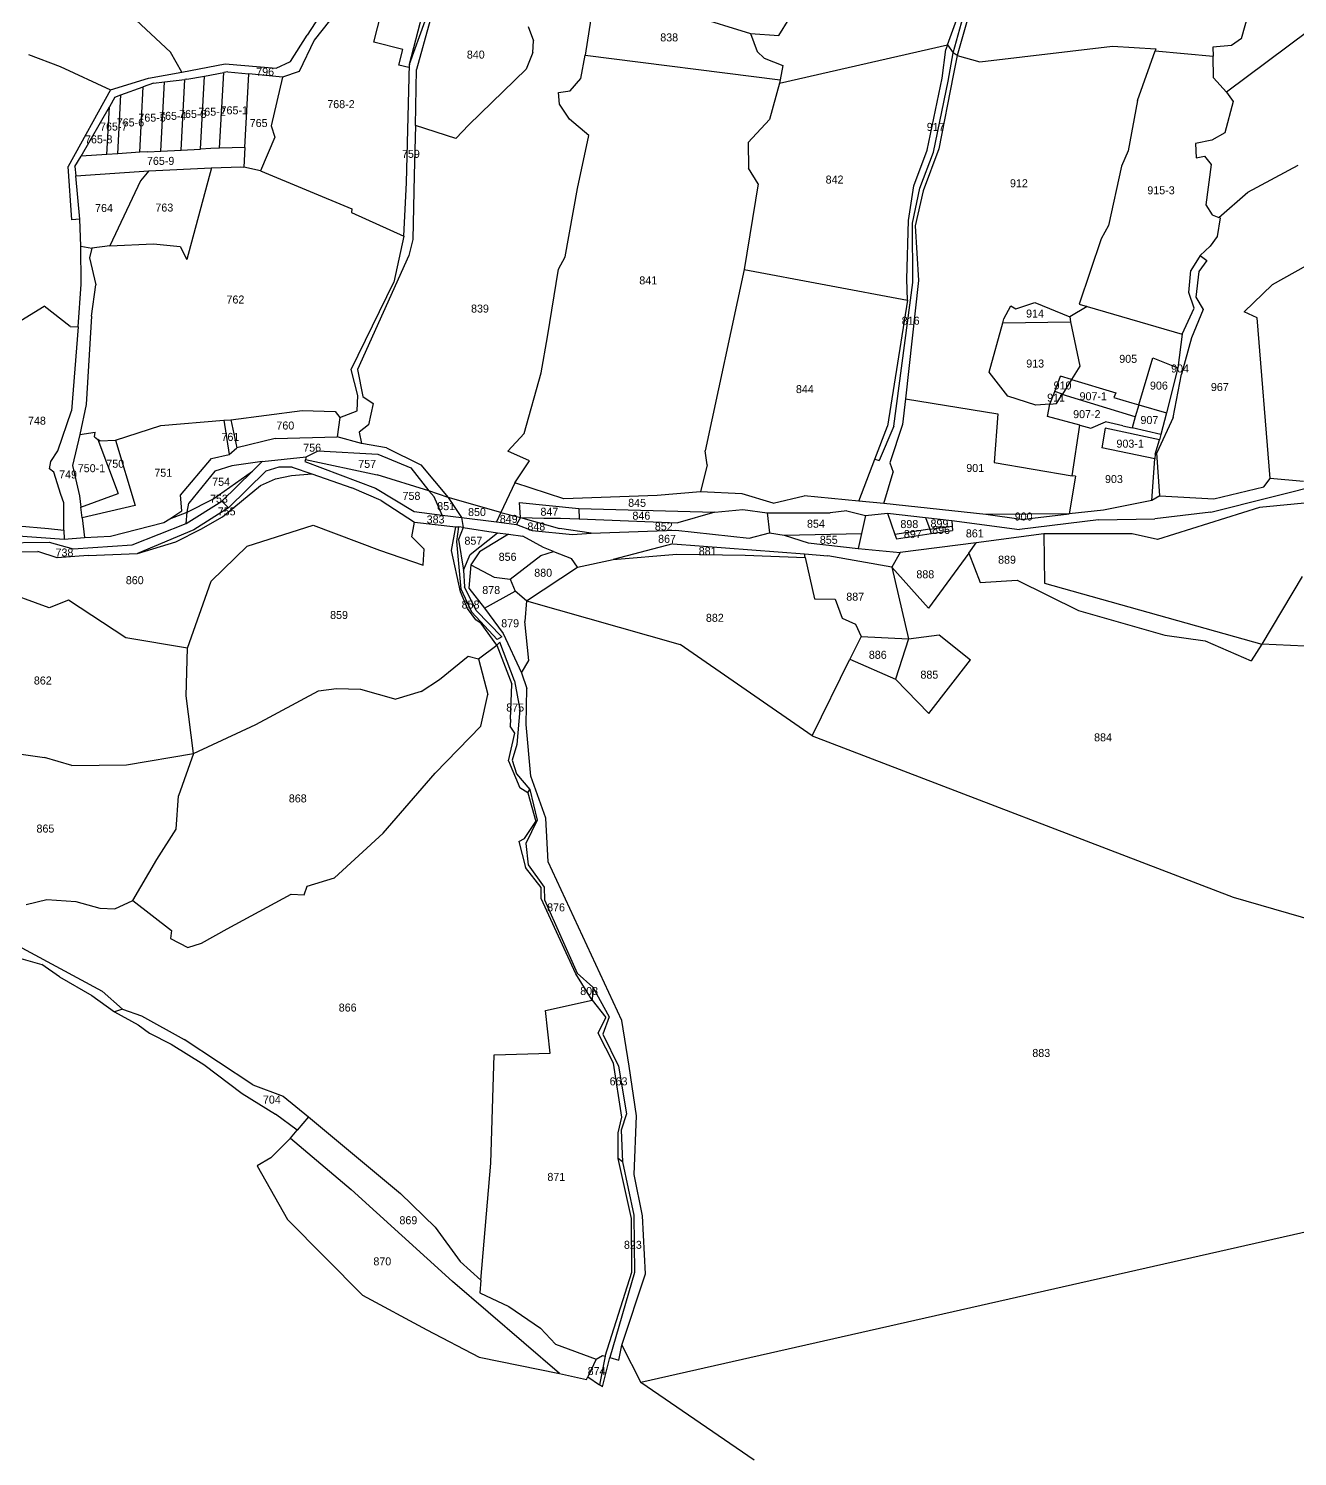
# Model space of a CAD drawing. Header units: metres. Extents: x 215864 to 218449, y 2702083 to 2704249.
# Drawn here: x 216400.3 to 216796.7, y 2703153.9 to 2703600.1 of the extents above; entities that cross this region are included whole.
import ezdxf
from ezdxf.enums import TextEntityAlignment as Align

# ---------------------------------------------------------------- set-up
doc = ezdxf.new("R2010")
doc.units = ezdxf.units.M

msp = doc.modelspace()

# ---------------------------------------------------------------- linework, layer by layer
at = {"layer": 'LIN'}
for p, q in [((216843.27, 2703631.55), (216774.54, 2703580.24)), ((216508.14, 2703595.92), (216513.29, 2703615.91)), ((216519.36, 2703588.97), (216526.67, 2703617.32)), ((216577.21, 2703610.78), (216574.19, 2703591.85)), ((216586.56, 2703610.76), (216625.83, 2703598.53)), ((216492.53, 2703606.1), (216487.39, 2703598.1)), ((216499.1, 2703608.55), (216489.5, 2703596.51)), ((216689.18, 2703592.53), (216693.34, 2703607.55)), ((216694.8, 2703606.98), (216690.39, 2703591.67)), ((216444.61, 2703592.75), (216432.31, 2703604.2)), ((216519.36, 2703588.97), (216524.22, 2703602.52)), ((216525.8, 2703602.7), (216521.53, 2703587.29)), ((216634.69, 2703597.97), (216637.96, 2703603.13)), ((216687.37, 2703595.06), (216691.16, 2703605.3)), ((216779.29, 2703597.01), (216781.78, 2703605.87)), ((216482.1, 2703589.85), (216487.39, 2703598.1)), ((216556.43, 2703600.75), (216558.04, 2703596.32)), ((216625.83, 2703598.53), (216634.69, 2703597.97)), ((216625.83, 2703598.53), (216627.98, 2703592.97)), ((216448.16, 2703586.54), (216444.61, 2703592.75)), ((216489.5, 2703596.51), (216484.84, 2703586.73)), ((216517.25, 2703593.58), (216508.14, 2703595.92)), ((216516, 2703588.73), (216517.25, 2703593.58)), ((216557.9, 2703592.6), (216555.74, 2703587.42)), ((216557.9, 2703592.6), (216558.04, 2703596.32)), ((216627.98, 2703592.97), (216630.15, 2703590.92)), ((216634.9, 2703583.03), (216687.37, 2703595.06)), ((216685.79, 2703584.66), (216686.89, 2703593.6)), ((216687.37, 2703595.06), (216686.89, 2703593.6)), ((216687.37, 2703595.06), (216689.18, 2703592.53)), ((216697.53, 2703589.75), (216738.97, 2703594.67)), ((216738.97, 2703594.67), (216752.53, 2703593.76)), ((216746.73, 2703577.69), (216752.32, 2703593.18)), ((216752.53, 2703593.76), (216752.32, 2703593.18)), ((216752.32, 2703593.18), (216770.41, 2703591.54)), ((216776.17, 2703594.83), (216770.35, 2703594.27)), ((216770.35, 2703594.27), (216770.41, 2703591.54)), ((216779.29, 2703597.01), (216776.17, 2703594.83)), ((216400.3, 2703592.02), (216410.17, 2703588.29)), ((216410.17, 2703588.29), (216425.89, 2703581)), ((216448.16, 2703586.54), (216461.7, 2703589.08)), ((216461.7, 2703589.08), (216477.68, 2703587.7)), ((216477.68, 2703587.7), (216482.1, 2703589.85)), ((216519.1, 2703587.94), (216516, 2703588.73)), ((216518.36, 2703551.98), (216519.36, 2703588.97)), ((216519.36, 2703588.97), (216519.1, 2703587.94)), ((216572.83, 2703584.5), (216574.19, 2703591.85)), ((216574.19, 2703591.85), (216635.11, 2703584.14)), ((216630.15, 2703590.92), (216635.97, 2703588.55)), ((216635.97, 2703588.55), (216635.11, 2703584.14)), ((216687.61, 2703583.67), (216689.18, 2703592.53)), ((216690.39, 2703591.67), (216689.18, 2703592.53)), ((216690.39, 2703591.67), (216689.19, 2703585.42)), ((216690.39, 2703591.67), (216697.53, 2703589.75)), ((216770.54, 2703584.77), (216770.41, 2703591.54)), ((216425.89, 2703581), (216437.77, 2703584.6)), ((216437.77, 2703584.6), (216448.16, 2703586.54)), ((216442.81, 2703583.45), (216449.17, 2703584.22)), ((216447.97, 2703562.15), (216449.17, 2703584.22)), ((216449.8, 2703584.29), (216449.17, 2703584.22)), ((216449.8, 2703584.29), (216455.29, 2703585.3)), ((216454.05, 2703562.45), (216455.29, 2703585.3)), ((216455.29, 2703585.3), (216461.28, 2703586.41)), ((216459.99, 2703562.71), (216461.28, 2703586.41)), ((216462.55, 2703586.64), (216461.28, 2703586.41)), ((216462.55, 2703586.64), (216469.16, 2703585.98)), ((216467.91, 2703563), (216469.16, 2703585.98)), ((216479.69, 2703584.92), (216469.16, 2703585.98)), ((216479.69, 2703584.92), (216476.11, 2703569.76)), ((216484.84, 2703586.73), (216479.69, 2703584.92)), ((216521.16, 2703569.85), (216521.53, 2703587.29)), ((216555.74, 2703587.42), (216537.85, 2703570)), ((216569.55, 2703580.71), (216572.83, 2703584.5)), ((216635.11, 2703584.14), (216634.9, 2703583.03)), ((216681.07, 2703562.16), (216685.79, 2703584.66)), ((216683.04, 2703561.45), (216687.61, 2703583.67)), ((216689.19, 2703585.42), (216684.71, 2703562.52)), ((216770.54, 2703584.77), (216774.54, 2703580.24)), ((216425.89, 2703581), (216412.65, 2703556.98)), ((216427.28, 2703578.71), (216429.18, 2703579.39)), ((216428.19, 2703561.02), (216429.18, 2703579.39)), ((216429.18, 2703579.39), (216436.16, 2703581.89)), ((216435.05, 2703561.47), (216436.16, 2703581.89)), ((216439.35, 2703583.03), (216436.16, 2703581.89)), ((216439.35, 2703583.03), (216442.81, 2703583.45)), ((216441.63, 2703561.84), (216442.81, 2703583.45)), ((216565.89, 2703580.13), (216569.55, 2703580.71)), ((216566.16, 2703576.53), (216565.89, 2703580.13)), ((216634.9, 2703583.03), (216631.82, 2703571.68)), ((216774.54, 2703580.24), (216776.63, 2703577.3)), ((216416.7, 2703560.27), (216425.54, 2703575.67)), ((216424.73, 2703560.79), (216425.54, 2703575.67)), ((216427.28, 2703578.71), (216425.54, 2703575.67)), ((216569.34, 2703571.81), (216566.16, 2703576.53)), ((216746.73, 2703577.69), (216743.91, 2703561.95)), ((216776.63, 2703577.3), (216774.05, 2703567.53)), ((216575.33, 2703566.66), (216569.34, 2703571.81)), ((216631.82, 2703571.68), (216625.15, 2703564.55)), ((216477.29, 2703566.21), (216472.81, 2703555.71)), ((216476.11, 2703569.76), (216477.29, 2703566.21)), ((216521.16, 2703569.85), (216520.82, 2703554.36)), ((216533.77, 2703565.72), (216521.16, 2703569.85)), ((216537.85, 2703570), (216533.77, 2703565.72)), ((216571.81, 2703550.19), (216575.33, 2703566.66)), ((216774.05, 2703567.53), (216769.99, 2703565.24)), ((216435.05, 2703561.47), (216428.19, 2703561.02)), ((216437.54, 2703561.63), (216435.05, 2703561.47)), ((216437.54, 2703561.63), (216441.63, 2703561.84)), ((216441.63, 2703561.84), (216447.97, 2703562.15)), ((216447.97, 2703562.15), (216454.05, 2703562.45)), ((216457.23, 2703562.61), (216454.05, 2703562.45)), ((216459.99, 2703562.71), (216457.23, 2703562.61)), ((216467.91, 2703563), (216459.99, 2703562.71)), ((216467.91, 2703563), (216467.58, 2703556.76)), ((216625.15, 2703564.55), (216625.27, 2703556.53)), ((216676.91, 2703551), (216681.07, 2703562.16)), ((216678.72, 2703550.2), (216683.04, 2703561.45)), ((216684.71, 2703562.52), (216679.85, 2703549.42)), ((216743.91, 2703561.95), (216741.73, 2703557.17)), ((216769.99, 2703565.24), (216764.95, 2703564.21)), ((216764.95, 2703564.21), (216765.08, 2703559.77)), ((216413.8, 2703540.4), (216412.65, 2703556.98)), ((216414.81, 2703556.98), (216416.7, 2703560.27)), ((216414.81, 2703556.98), (216415.08, 2703554.15)), ((216424.73, 2703560.79), (216416.7, 2703560.27)), ((216428.19, 2703561.02), (216424.73, 2703560.79)), ((216457.48, 2703556.61), (216466.66, 2703556.95)), ((216466.66, 2703556.95), (216467.58, 2703556.76)), ((216741.73, 2703557.17), (216737.7, 2703538.57)), ((216765.08, 2703559.77), (216767.67, 2703560.23)), ((216767.67, 2703560.23), (216769.82, 2703557.67)), ((216769.82, 2703557.67), (216768.13, 2703544.99)), ((216781.28, 2703549.02), (216796.98, 2703557.46)), ((216415.08, 2703554.15), (216437.88, 2703555.64)), ((216416.27, 2703540.56), (216415.08, 2703554.15)), ((216435.32, 2703552.5), (216425.69, 2703532.28)), ((216437.88, 2703555.64), (216435.32, 2703552.5)), ((216437.88, 2703555.64), (216457.48, 2703556.61)), ((216457.48, 2703556.61), (216449.8, 2703527.91)), ((216472.81, 2703555.71), (216467.58, 2703556.76)), ((216472.81, 2703555.71), (216501.33, 2703543.77)), ((216520.82, 2703554.36), (216520.41, 2703534.21)), ((216628.3, 2703551.63), (216625.27, 2703556.53)), ((216517.52, 2703535.25), (216518.36, 2703551.98)), ((216567.99, 2703528.76), (216571.81, 2703550.19)), ((216628.3, 2703551.63), (216623.89, 2703524.79)), ((216675.23, 2703540.18), (216676.91, 2703551)), ((216676.46, 2703539.3), (216678.72, 2703550.2)), ((216679.85, 2703549.42), (216677.35, 2703538.51)), ((216772.17, 2703541.11), (216781.28, 2703549.02)), ((216501.33, 2703543.77), (216501.25, 2703542.67)), ((216768.13, 2703544.99), (216770.13, 2703541.88)), ((216416.27, 2703540.56), (216413.8, 2703540.4)), ((216416.68, 2703532.09), (216416.27, 2703540.56)), ((216501.25, 2703542.67), (216517.52, 2703535.25)), ((216674.7, 2703521.81), (216675.23, 2703540.18)), ((216676.57, 2703520.75), (216676.46, 2703539.3)), ((216770.13, 2703541.88), (216772.17, 2703541.11)), ((216772.62, 2703540.94), (216771.71, 2703535.12)), ((216772.62, 2703540.94), (216772.17, 2703541.11)), ((216517.52, 2703535.25), (216514.42, 2703520.9)), ((216677.35, 2703538.51), (216678.33, 2703521.35)), ((216737.7, 2703538.57), (216735.45, 2703534.41)), ((216771.71, 2703535.12), (216769.48, 2703532.17)), ((216416.76, 2703520.29), (216416.68, 2703532.09)), ((216416.68, 2703532.09), (216420.09, 2703531.5)), ((216420.09, 2703531.5), (216419.37, 2703528.51)), ((216425.69, 2703532.28), (216420.09, 2703531.5)), ((216425.69, 2703532.28), (216439.32, 2703532.88)), ((216439.32, 2703532.88), (216447.66, 2703532.07)), ((216447.66, 2703532.07), (216449.8, 2703527.91)), ((216520.41, 2703534.21), (216519.14, 2703529.22)), ((216735.45, 2703534.41), (216728.6, 2703513.97)), ((216766.31, 2703529.18), (216769.48, 2703532.17)), ((216810.87, 2703532.35), (216788.85, 2703520)), ((216419.37, 2703528.51), (216421.31, 2703520)), ((216519.14, 2703529.22), (216503.11, 2703493.54)), ((216565.86, 2703524.95), (216567.99, 2703528.76)), ((216766.31, 2703529.18), (216763.48, 2703524.55)), ((216768.48, 2703527.62), (216765.96, 2703524.16)), ((216766.31, 2703529.18), (216768.48, 2703527.62)), ((216562.39, 2703503.84), (216565.86, 2703524.95)), ((216623.89, 2703524.79), (216611.65, 2703468.21)), ((216623.89, 2703524.79), (216674.9, 2703515.22)), ((216678.33, 2703521.35), (216674.31, 2703484.46)), ((216674.9, 2703515.22), (216674.7, 2703521.81)), ((216762.8, 2703517.69), (216763.48, 2703524.55)), ((216765.96, 2703524.16), (216764.97, 2703516.19)), ((216415.77, 2703506.92), (216416.76, 2703520.29)), ((216420.01, 2703510.26), (216421.31, 2703520)), ((216501.13, 2703493.55), (216514.42, 2703520.9)), ((216670.63, 2703475.83), (216676.57, 2703520.75)), ((216764.46, 2703512.74), (216762.8, 2703517.69)), ((216780.07, 2703511.62), (216788.85, 2703520)), ((216387.55, 2703502.6), (216405.22, 2703513.41)), ((216413.31, 2703506.98), (216405.22, 2703513.41)), ((216674.9, 2703515.22), (216668.64, 2703475.91)), ((216705.02, 2703509.44), (216707.23, 2703513.49)), ((216707.23, 2703513.49), (216708.8, 2703512.59)), ((216708.8, 2703512.59), (216714.75, 2703514.48)), ((216714.75, 2703514.48), (216725.64, 2703510.02)), ((216731.06, 2703513.26), (216725.64, 2703510.02)), ((216728.6, 2703513.97), (216731.06, 2703513.26)), ((216731.06, 2703513.26), (216760.71, 2703504.61)), ((216760.71, 2703504.61), (216764.46, 2703512.74)), ((216767.29, 2703512.34), (216763.65, 2703503.44)), ((216764.97, 2703516.19), (216767.29, 2703512.34)), ((216420.01, 2703510.26), (216418.28, 2703482.68)), ((216700.39, 2703492.72), (216704.67, 2703508.18)), ((216704.67, 2703508.18), (216705.02, 2703509.44)), ((216704.67, 2703508.18), (216725.86, 2703508.46)), ((216725.64, 2703510.02), (216725.86, 2703508.46)), ((216725.86, 2703508.46), (216728.79, 2703494.63)), ((216784.18, 2703509.69), (216780.07, 2703511.62)), ((216788.27, 2703459.48), (216784.18, 2703509.69)), ((216413.31, 2703506.98), (216415.77, 2703506.92)), ((216415.77, 2703506.92), (216413.73, 2703480.69)), ((216560.46, 2703492.55), (216562.39, 2703503.84)), ((216760.71, 2703504.61), (216759.43, 2703494.06)), ((216763.65, 2703503.44), (216760.52, 2703492.1)), ((216728.79, 2703494.63), (216726.17, 2703490.45)), ((216747.22, 2703482.53), (216751.61, 2703497.2)), ((216751.61, 2703497.2), (216759.43, 2703494.06)), ((216503.2, 2703485.44), (216501.13, 2703493.55)), ((216503.11, 2703493.54), (216504.69, 2703485.11)), ((216555.11, 2703473.63), (216560.46, 2703492.55)), ((216706.22, 2703485.3), (216700.39, 2703492.72)), ((216720.92, 2703486.74), (216722.76, 2703491.49)), ((216726.17, 2703490.45), (216722.76, 2703491.49)), ((216726.17, 2703490.45), (216723.35, 2703485.92)), ((216726.17, 2703490.45), (216739.96, 2703486.25)), ((216759.43, 2703494.06), (216755.82, 2703480.05)), ((216757.96, 2703478.6), (216760.52, 2703492.1)), ((216719.39, 2703482.78), (216720.92, 2703486.74)), ((216723.35, 2703485.92), (216720.92, 2703486.74)), ((216721.46, 2703482.95), (216723.24, 2703485.75)), ((216723.35, 2703485.92), (216723.24, 2703485.75)), ((216746.1, 2703478.8), (216723.24, 2703485.75)), ((216739.96, 2703486.25), (216739.34, 2703484.8)), ((216418.28, 2703482.68), (216416.32, 2703473.23)), ((216502.93, 2703480.71), (216503.2, 2703485.44)), ((216504.69, 2703485.11), (216508.01, 2703482.93)), ((216508.01, 2703482.93), (216506.51, 2703476.3)), ((216674.31, 2703484.46), (216673.33, 2703476.35)), ((216674.31, 2703484.46), (216703.17, 2703479.76)), ((216715.05, 2703482.43), (216706.22, 2703485.3)), ((216719.39, 2703482.78), (216715.05, 2703482.43)), ((216718.62, 2703478.92), (216719.39, 2703482.78)), ((216719.39, 2703482.78), (216721.46, 2703482.95)), ((216739.34, 2703484.8), (216745.03, 2703483.16)), ((216745.03, 2703483.16), (216747.22, 2703482.53)), ((216747.22, 2703482.53), (216746.1, 2703478.8)), ((216747.22, 2703482.53), (216755.82, 2703480.05)), ((216409.46, 2703468.2), (216413.73, 2703480.69)), ((216441.58, 2703476.05), (216461.35, 2703477.75)), ((216461.35, 2703477.75), (216463.54, 2703477.84)), ((216461.35, 2703477.75), (216463.03, 2703467.01)), ((216463.54, 2703477.84), (216485.8, 2703480.82)), ((216463.54, 2703477.84), (216465.35, 2703469.09)), ((216485.8, 2703480.82), (216496.05, 2703480.42)), ((216496.05, 2703480.42), (216497.51, 2703478.63)), ((216497.51, 2703478.63), (216496.7, 2703472.54)), ((216497.51, 2703478.63), (216502.93, 2703480.71)), ((216703.17, 2703479.76), (216702.02, 2703464.5)), ((216728.77, 2703476.2), (216718.62, 2703478.92)), ((216732.2, 2703475.29), (216736.77, 2703477.27)), ((216742.24, 2703476.01), (216736.77, 2703477.27)), ((216746.1, 2703478.8), (216745.07, 2703475.36)), ((216757.96, 2703478.6), (216752.85, 2703467.56)), ((216755.82, 2703480.05), (216754.08, 2703473.28)), ((216416.32, 2703473.23), (216414.06, 2703463.61)), ((216416.32, 2703473.23), (216421.08, 2703474.03)), ((216420.95, 2703472.51), (216421.08, 2703474.03)), ((216420.95, 2703472.51), (216421.95, 2703471.75)), ((216427.42, 2703471.54), (216441.58, 2703476.05)), ((216477.34, 2703472.07), (216496.7, 2703472.54)), ((216504.33, 2703470.44), (216496.7, 2703472.54)), ((216506.51, 2703476.3), (216503.61, 2703474.04)), ((216503.61, 2703474.04), (216504.33, 2703470.44)), ((216550.02, 2703468.11), (216555.11, 2703473.63)), ((216664.72, 2703465.59), (216668.64, 2703475.91)), ((216670.63, 2703475.83), (216666.05, 2703465.18)), ((216673.33, 2703476.35), (216669.43, 2703464.46)), ((216726.35, 2703460.38), (216728.77, 2703476.2)), ((216728.77, 2703476.2), (216732.2, 2703475.29)), ((216736.66, 2703475.2), (216735.63, 2703469.15)), ((216753.61, 2703471.62), (216736.66, 2703475.2)), ((216742.24, 2703476.01), (216745.07, 2703475.36)), ((216754.08, 2703473.28), (216745.07, 2703475.36)), ((216754.08, 2703473.28), (216753.61, 2703471.62)), ((216407.23, 2703464.84), (216409.46, 2703468.2)), ((216422.58, 2703471.27), (216421.95, 2703471.75)), ((216421.95, 2703471.75), (216428.32, 2703454.8)), ((216422.58, 2703471.27), (216427.42, 2703471.54)), ((216427.42, 2703471.54), (216433.56, 2703451.13)), ((216463.03, 2703467.01), (216465.35, 2703469.09)), ((216477.34, 2703472.07), (216465.35, 2703469.09)), ((216487.08, 2703466.27), (216490.77, 2703468.18)), ((216490.77, 2703468.18), (216509.46, 2703467.12)), ((216512.17, 2703469.15), (216504.33, 2703470.44)), ((216512.17, 2703469.15), (216522.85, 2703463.82)), ((216556.86, 2703465.03), (216550.02, 2703468.11)), ((216612.36, 2703463.8), (216611.65, 2703468.21)), ((216752.23, 2703465.69), (216735.63, 2703469.15)), ((216752.33, 2703467.1), (216753.61, 2703471.62)), ((216406.85, 2703462.52), (216407.23, 2703464.84)), ((216414.06, 2703463.61), (216416.24, 2703454.1)), ((216447.75, 2703454.33), (216457.44, 2703465.74)), ((216457.44, 2703465.74), (216463.03, 2703467.01)), ((216463.85, 2703463.52), (216458.45, 2703461.82)), ((216473.24, 2703464.82), (216463.85, 2703463.52)), ((216473.24, 2703464.82), (216470.23, 2703461.84)), ((216473.24, 2703464.82), (216487.08, 2703466.27)), ((216486.84, 2703465.47), (216486.63, 2703464.8)), ((216486.63, 2703464.8), (216508.67, 2703456.53)), ((216487.08, 2703466.27), (216486.84, 2703465.47)), ((216486.84, 2703465.47), (216509.21, 2703460.65)), ((216509.46, 2703467.12), (216519.75, 2703462.88)), ((216522.85, 2703463.82), (216531.37, 2703453.61)), ((216552.19, 2703458.13), (216556.86, 2703465.03)), ((216612.36, 2703463.8), (216610.29, 2703455.38)), ((216659.74, 2703452.43), (216664.72, 2703465.59)), ((216664.72, 2703465.59), (216666.05, 2703465.18)), ((216669.43, 2703464.46), (216670.48, 2703461.46)), ((216702.02, 2703464.5), (216726.35, 2703460.38)), ((216751.23, 2703452.61), (216752.23, 2703465.69)), ((216752.33, 2703467.1), (216752.23, 2703465.69)), ((216753.72, 2703454.1), (216752.85, 2703467.56)), ((216408.2, 2703461.48), (216406.85, 2703462.52)), ((216410.36, 2703454.54), (216408.2, 2703461.48)), ((216458.45, 2703461.82), (216450.36, 2703451.79)), ((216457.87, 2703453.02), (216470.23, 2703461.84)), ((216470.23, 2703461.84), (216460.69, 2703452.42)), ((216474.39, 2703461.81), (216462.82, 2703450.32)), ((216472.79, 2703457.33), (216477.45, 2703459.42)), ((216478.51, 2703463.04), (216474.39, 2703461.81)), ((216477.45, 2703459.42), (216482.48, 2703460.43)), ((216482.7, 2703463.05), (216478.51, 2703463.04)), ((216482.48, 2703460.43), (216488.78, 2703460.94)), ((216482.7, 2703463.05), (216488.78, 2703460.94)), ((216488.78, 2703460.94), (216501.27, 2703456.61)), ((216525.37, 2703455.69), (216509.21, 2703460.65)), ((216519.75, 2703462.88), (216525.37, 2703455.69)), ((216667.56, 2703451.69), (216670.48, 2703461.46)), ((216727.42, 2703460.22), (216725.45, 2703448.48)), ((216727.42, 2703460.22), (216726.35, 2703460.38)), ((216769.66, 2703448.96), (216811.48, 2703459.48)), ((216786.26, 2703456.87), (216788.27, 2703459.48)), ((216798.61, 2703458.63), (216788.27, 2703459.48)), ((216411.28, 2703451.9), (216410.36, 2703454.54)), ((216416.66, 2703450.53), (216428.32, 2703454.8)), ((216448.23, 2703449.4), (216447.75, 2703454.33)), ((216460.88, 2703447.51), (216472.79, 2703457.33)), ((216510.43, 2703452.7), (216501.27, 2703456.61)), ((216508.67, 2703456.53), (216520.8, 2703449.22)), ((216531.37, 2703453.61), (216525.37, 2703455.69)), ((216525.37, 2703455.69), (216526.99, 2703453.76)), ((216552.19, 2703458.13), (216547.87, 2703448.95)), ((216567.56, 2703453.2), (216552.19, 2703458.13)), ((216610.29, 2703455.38), (216596.73, 2703454.17)), ((216623.3, 2703454.77), (216610.29, 2703455.38)), ((216632.9, 2703451.85), (216623.3, 2703454.77)), ((216770.59, 2703453.18), (216786.26, 2703456.87)), ((216411.28, 2703444.56), (216411.28, 2703451.9)), ((216416.24, 2703454.1), (216416.66, 2703450.53)), ((216417.05, 2703447.23), (216416.66, 2703450.53)), ((216433.56, 2703451.13), (216417.05, 2703447.23)), ((216449.5, 2703445.51), (216460.69, 2703452.42)), ((216449.89, 2703448.98), (216457.87, 2703453.02)), ((216449.89, 2703448.98), (216450.36, 2703451.79)), ((216462.82, 2703450.32), (216451.95, 2703443.48)), ((216460.69, 2703452.42), (216462.82, 2703450.32)), ((216510.43, 2703452.7), (216520.88, 2703445.93)), ((216529.56, 2703448.11), (216526.99, 2703453.76)), ((216547.87, 2703448.95), (216531.37, 2703453.61)), ((216531.37, 2703453.61), (216535.59, 2703447.34)), ((216554.05, 2703447.3), (216553.69, 2703452.07)), ((216553.69, 2703452.07), (216572.22, 2703450.18)), ((216596.73, 2703454.17), (216567.56, 2703453.2)), ((216572.22, 2703450.18), (216614.67, 2703448.98)), ((216572.22, 2703450.18), (216572.37, 2703446.92)), ((216614.67, 2703448.98), (216623.46, 2703449.87)), ((216623.46, 2703449.87), (216631.02, 2703448.8)), ((216632.9, 2703451.85), (216642.68, 2703454.06)), ((216659.74, 2703452.43), (216642.68, 2703454.06)), ((216667.56, 2703451.69), (216659.74, 2703452.43)), ((216699.43, 2703448.31), (216667.56, 2703451.69)), ((216751.23, 2703452.61), (216736.13, 2703449.67)), ((216753.72, 2703454.1), (216751.23, 2703452.61)), ((216784.93, 2703450.42), (216753.04, 2703440.45)), ((216753.72, 2703454.1), (216770.59, 2703453.18)), ((216809.65, 2703452.85), (216784.93, 2703450.42)), ((216417.05, 2703447.23), (216417.76, 2703441.1)), ((216425.89, 2703441.48), (216442.6, 2703445.78)), ((216432.64, 2703438.84), (216449.5, 2703445.51)), ((216442.6, 2703445.78), (216444.39, 2703446.93)), ((216444.39, 2703446.93), (216448.23, 2703449.4)), ((216444.39, 2703446.93), (216449.89, 2703448.98)), ((216449.5, 2703445.51), (216449.89, 2703448.98)), ((216454.14, 2703443.7), (216460.88, 2703447.51)), ((216520.06, 2703441.27), (216520.88, 2703445.93)), ((216520.8, 2703449.22), (216529.56, 2703448.11)), ((216520.88, 2703445.93), (216533.76, 2703444.46)), ((216529.56, 2703448.11), (216535.59, 2703447.34)), ((216535.59, 2703447.34), (216546.46, 2703445.96)), ((216535.59, 2703447.34), (216536.12, 2703444.26)), ((216547.87, 2703448.95), (216546.46, 2703445.96)), ((216546.46, 2703445.96), (216552.74, 2703445.17)), ((216547.87, 2703448.95), (216554.05, 2703447.3)), ((216554.05, 2703447.3), (216552.74, 2703445.17)), ((216554.05, 2703447.3), (216561.31, 2703447.1)), ((216554.05, 2703447.3), (216566.19, 2703443.93)), ((216561.31, 2703447.1), (216566.45, 2703447.15)), ((216566.45, 2703447.15), (216572.37, 2703446.92)), ((216572.37, 2703446.92), (216603.19, 2703445.71)), ((216614.67, 2703448.98), (216603.19, 2703445.71)), ((216631.02, 2703448.8), (216650.77, 2703448.78)), ((216631.02, 2703448.8), (216631.85, 2703442.5)), ((216655.93, 2703449.43), (216650.77, 2703448.78)), ((216655.93, 2703449.43), (216661.84, 2703447.92)), ((216661.84, 2703447.92), (216660.58, 2703442.37)), ((216661.84, 2703447.92), (216668.7, 2703448.64)), ((216668.7, 2703448.64), (216680.57, 2703447.34)), ((216668.7, 2703448.64), (216671.01, 2703442.07)), ((216680.57, 2703447.34), (216688.79, 2703446.38)), ((216680.57, 2703447.34), (216681.85, 2703443.64)), ((216688.79, 2703446.38), (216709.94, 2703443.62)), ((216688.79, 2703446.38), (216688.89, 2703444.66)), ((216725.45, 2703448.48), (216699.43, 2703448.31)), ((216710.47, 2703446.66), (216699.43, 2703448.31)), ((216734.63, 2703446.62), (216709.94, 2703443.62)), ((216710.47, 2703446.66), (216725.45, 2703448.48)), ((216736.13, 2703449.67), (216725.45, 2703448.48)), ((216734.63, 2703446.62), (216752.2, 2703446.94)), ((216769.66, 2703448.96), (216752.2, 2703446.94)), ((216395.6, 2703441.71), (216411.44, 2703440.57)), ((216397.01, 2703444.78), (216406.55, 2703443.85)), ((216406.55, 2703443.85), (216411.33, 2703443.39)), ((216411.33, 2703443.39), (216411.28, 2703444.56)), ((216411.33, 2703443.39), (216411.44, 2703440.57)), ((216411.44, 2703440.57), (216417.76, 2703441.1)), ((216417.76, 2703441.1), (216425.89, 2703441.48)), ((216451.95, 2703443.48), (216434.33, 2703436.07)), ((216446.3, 2703439.74), (216454.14, 2703443.7)), ((216468.61, 2703438.34), (216489.22, 2703444.92)), ((216489.22, 2703444.92), (216509.96, 2703437.12)), ((216523.89, 2703437.43), (216520.06, 2703441.27)), ((216532.45, 2703437), (216533.76, 2703444.46)), ((216533.76, 2703444.46), (216534.7, 2703444.38)), ((216534.15, 2703439.82), (216534.7, 2703444.38)), ((216536.12, 2703444.26), (216534.59, 2703440.47)), ((216536.12, 2703444.26), (216534.7, 2703444.38)), ((216536.12, 2703444.26), (216546.79, 2703442.59)), ((216538.26, 2703435.75), (216546.79, 2703442.59)), ((216550.24, 2703442.14), (216541.23, 2703436.56)), ((216546.79, 2703442.59), (216550.24, 2703442.14)), ((216550.24, 2703442.14), (216554.77, 2703441.51)), ((216552.74, 2703445.17), (216557.66, 2703443.3)), ((216561.22, 2703438.01), (216554.77, 2703441.51)), ((216557.66, 2703443.3), (216570.29, 2703442.05)), ((216576.04, 2703442.41), (216566.19, 2703443.93)), ((216570.29, 2703442.05), (216576.04, 2703442.41)), ((216576.04, 2703442.41), (216602.55, 2703443.42)), ((216602.55, 2703443.42), (216625.43, 2703440.88)), ((216625.43, 2703440.88), (216631.85, 2703442.5)), ((216631.85, 2703442.5), (216636.43, 2703441.83)), ((216636.43, 2703441.83), (216660.58, 2703442.37)), ((216636.43, 2703441.83), (216643.84, 2703439.46)), ((216660.58, 2703442.37), (216659.53, 2703437.7)), ((216681.85, 2703443.64), (216671.01, 2703442.07)), ((216671.01, 2703442.07), (216671.5, 2703440.67)), ((216671.5, 2703440.67), (216682.31, 2703442.31)), ((216681.85, 2703443.64), (216688.89, 2703444.66)), ((216681.85, 2703443.64), (216682.31, 2703442.31)), ((216682.31, 2703442.31), (216688.98, 2703443.31)), ((216688.89, 2703444.66), (216688.98, 2703443.31)), ((216717.54, 2703442.27), (216696.36, 2703439.41)), ((216745.07, 2703442.26), (216717.54, 2703442.27)), ((216717.54, 2703442.27), (216717.77, 2703426.81)), ((216753.04, 2703440.45), (216745.07, 2703442.26)), ((216381.38, 2703439.28), (216406.74, 2703439.66)), ((216384.31, 2703436.52), (216403.23, 2703436.68)), ((216409.19, 2703434.7), (216403.23, 2703436.68)), ((216406.74, 2703439.66), (216414.19, 2703437.59)), ((216414.19, 2703437.59), (216432.64, 2703438.84)), ((216434.33, 2703436.07), (216446.3, 2703439.74)), ((216468.61, 2703438.34), (216457.4, 2703427.49)), ((216509.96, 2703437.12), (216523.54, 2703432.42)), ((216523.54, 2703432.42), (216523.89, 2703437.43)), ((216535.22, 2703424.13), (216532.45, 2703437)), ((216535.51, 2703424.98), (216534.15, 2703439.82)), ((216534.59, 2703440.47), (216536.19, 2703430.9)), ((216541.23, 2703436.56), (216538.51, 2703432.51)), ((216560.4, 2703435.51), (216564.31, 2703436.75)), ((216564.31, 2703436.75), (216561.22, 2703438.01)), ((216564.31, 2703436.75), (216569.91, 2703434.52)), ((216601.65, 2703439.11), (216582.92, 2703434.21)), ((216601.65, 2703439.11), (216642.72, 2703435.94)), ((216643.84, 2703439.46), (216659.53, 2703437.7)), ((216659.53, 2703437.7), (216672.58, 2703436.4)), ((216672.58, 2703436.4), (216670.01, 2703431.78)), ((216696.36, 2703439.41), (216672.58, 2703436.4)), ((216694.05, 2703436.24), (216696.36, 2703439.41)), ((216418.93, 2703435.43), (216409.19, 2703434.7)), ((216418.93, 2703435.43), (216434.33, 2703436.07)), ((216536.19, 2703430.9), (216538.26, 2703435.75)), ((216538.51, 2703432.51), (216537.87, 2703425.22)), ((216538.51, 2703432.51), (216545.79, 2703428.73)), ((216550.82, 2703428.07), (216560.4, 2703435.51)), ((216571.86, 2703431.81), (216569.91, 2703434.52)), ((216571.86, 2703431.81), (216582.92, 2703434.21)), ((216582.92, 2703434.21), (216602.8, 2703435.91)), ((216602.8, 2703435.91), (216624.16, 2703435.54)), ((216624.16, 2703435.54), (216642.98, 2703434.81)), ((216642.98, 2703434.81), (216642.72, 2703435.94)), ((216642.72, 2703435.94), (216650.02, 2703435.35)), ((216642.98, 2703434.81), (216645.87, 2703421.97)), ((216670.01, 2703431.78), (216650.02, 2703435.35)), ((216694.05, 2703436.24), (216681.52, 2703418.98)), ((216694.05, 2703436.24), (216697.6, 2703427.01)), ((216450, 2703406.54), (216457.4, 2703427.49)), ((216536.19, 2703430.9), (216536.5, 2703425.64)), ((216545.79, 2703428.73), (216550.82, 2703428.07)), ((216550.82, 2703428.07), (216552.3, 2703424.33)), ((216555.89, 2703421.32), (216571.86, 2703431.81)), ((216670.01, 2703431.78), (216681.52, 2703418.98)), ((216670.01, 2703431.78), (216675.21, 2703409.44)), ((216697.6, 2703427.01), (216709.19, 2703427.73)), ((216709.19, 2703427.73), (216728.38, 2703418.26)), ((216798.25, 2703428.91), (216785.64, 2703407.74)), ((216406.72, 2703419.1), (216390.67, 2703424.98)), ((216537.42, 2703418.91), (216535.22, 2703424.13)), ((216538.82, 2703417.73), (216535.51, 2703424.98)), ((216540.15, 2703418.32), (216536.5, 2703425.64)), ((216537.87, 2703425.22), (216542.77, 2703419)), ((216542.77, 2703419), (216552.3, 2703424.33)), ((216555.89, 2703421.32), (216552.3, 2703424.33)), ((216717.77, 2703426.81), (216785.64, 2703407.74)), ((216412.77, 2703421.49), (216406.72, 2703419.1)), ((216430.72, 2703409.76), (216412.77, 2703421.49)), ((216540.05, 2703415.31), (216537.42, 2703418.91)), ((216542.77, 2703419), (216548.54, 2703411.04)), ((216555.89, 2703421.32), (216555.32, 2703414.79)), ((216555.89, 2703421.32), (216603.89, 2703407.67)), ((216645.87, 2703421.97), (216652.33, 2703421.84)), ((216652.33, 2703421.84), (216654.55, 2703415.93)), ((216546.76, 2703409.2), (216538.82, 2703417.73)), ((216541.73, 2703414.2), (216540.05, 2703415.31)), ((216540.15, 2703418.32), (216548.13, 2703410.03)), ((216546.58, 2703407.41), (216541.73, 2703414.2)), ((216556.57, 2703402.62), (216555.32, 2703414.79)), ((216654.55, 2703415.93), (216658.67, 2703413.98)), ((216728.38, 2703418.26), (216755.34, 2703410.57)), ((216450, 2703406.54), (216430.72, 2703409.76)), ((216548.13, 2703410.03), (216546.76, 2703409.2)), ((216548.54, 2703411.04), (216554.31, 2703398.82)), ((216660.41, 2703410.13), (216656.92, 2703403.03)), ((216658.67, 2703413.98), (216660.41, 2703410.13)), ((216660.41, 2703410.13), (216675.21, 2703409.44)), ((216675.21, 2703409.44), (216684.82, 2703410.71)), ((216684.82, 2703410.71), (216694.56, 2703402.91)), ((216755.34, 2703410.57), (216767.95, 2703408.76)), ((216449.57, 2703391.66), (216450, 2703406.54)), ((216540.91, 2703403.21), (216546.58, 2703407.41)), ((216546.58, 2703407.41), (216547.54, 2703408.33)), ((216546.58, 2703407.41), (216551.3, 2703395.28)), ((216552.08, 2703396.26), (216547.54, 2703408.33)), ((216645.12, 2703379.06), (216603.89, 2703407.67)), ((216675.21, 2703409.44), (216671.16, 2703396.82)), ((216767.95, 2703408.76), (216782.32, 2703402.54)), ((216785.64, 2703407.74), (216782.32, 2703402.54)), ((216803.58, 2703406.91), (216785.64, 2703407.74)), ((216528.73, 2703396.7), (216537.69, 2703403.99)), ((216537.69, 2703403.99), (216540.91, 2703403.21)), ((216540.91, 2703403.21), (216543.83, 2703392.07)), ((216554.31, 2703398.82), (216556.57, 2703402.62)), ((216645.12, 2703379.06), (216656.92, 2703403.03)), ((216656.92, 2703403.03), (216671.16, 2703396.82)), ((216681.57, 2703386.13), (216694.56, 2703402.91)), ((216522.92, 2703392.93), (216528.73, 2703396.7)), ((216552.08, 2703396.26), (216553.83, 2703387.31)), ((216554.31, 2703398.82), (216556.01, 2703393.91)), ((216671.16, 2703396.82), (216681.57, 2703386.13)), ((216471.31, 2703382.61), (216490.93, 2703393.21)), ((216490.93, 2703393.21), (216496.47, 2703393.94)), ((216496.47, 2703393.94), (216504.01, 2703393.69)), ((216504.01, 2703393.69), (216515.07, 2703390.57)), ((216522.92, 2703392.93), (216515.07, 2703390.57)), ((216541.62, 2703382.1), (216543.83, 2703392.07)), ((216550.84, 2703384.32), (216551.3, 2703395.28)), ((216555.74, 2703382.69), (216556.01, 2703393.91)), ((216451.8, 2703373.61), (216449.57, 2703391.66)), ((216550.84, 2703384.32), (216550.77, 2703382.15)), ((216553.83, 2703387.31), (216552.84, 2703376.39)), ((216358.45, 2703379.08), (216405.27, 2703372.35)), ((216451.8, 2703373.61), (216471.31, 2703382.61)), ((216527.3, 2703367.47), (216541.62, 2703382.1)), ((216550.24, 2703371.32), (216552.2, 2703379.91)), ((216552.2, 2703379.91), (216550.77, 2703382.15)), ((216557.19, 2703366.5), (216555.74, 2703382.69)), ((216645.12, 2703379.06), (216776.63, 2703328.65)), ((216552.84, 2703376.39), (216551.35, 2703371.48)), ((216413.87, 2703369.85), (216405.27, 2703372.35)), ((216413.87, 2703369.85), (216430.87, 2703370.02)), ((216430.87, 2703370.02), (216451.8, 2703373.61)), ((216451.8, 2703373.61), (216447.16, 2703360.33)), ((216550.24, 2703371.32), (216553.81, 2703362.85)), ((216551.35, 2703371.48), (216552.79, 2703367.22)), ((216511.05, 2703348.72), (216527.3, 2703367.47)), ((216552.79, 2703367.22), (216556.95, 2703362.29)), ((216561.92, 2703353.38), (216557.19, 2703366.5)), ((216556.32, 2703361.29), (216553.81, 2703362.85)), ((216556.32, 2703361.29), (216556.95, 2703362.29)), ((216556.32, 2703361.29), (216558.8, 2703352.3)), ((216556.95, 2703362.29), (216559.18, 2703352.8)), ((216446.45, 2703349.98), (216447.16, 2703360.33)), ((216555.28, 2703346.99), (216558.8, 2703352.3)), ((216559.18, 2703352.8), (216555.65, 2703345.44)), ((216562.64, 2703339.75), (216561.92, 2703353.38)), ((216440.39, 2703340.47), (216446.45, 2703349.98)), ((216495.91, 2703334.73), (216511.05, 2703348.72)), ((216553.46, 2703346.12), (216555.28, 2703346.99)), ((216553.46, 2703346.12), (216555.52, 2703337.98)), ((216555.65, 2703345.44), (216556.35, 2703338.81)), ((216432.83, 2703327.68), (216440.39, 2703340.47)), ((216556.35, 2703338.81), (216561.39, 2703331.84)), ((216585.7, 2703290.14), (216562.64, 2703339.75)), ((216487.32, 2703332.15), (216495.91, 2703334.73)), ((216560.46, 2703331.71), (216555.52, 2703337.98)), ((216462.34, 2703318.78), (216482.3, 2703329.67)), ((216482.3, 2703329.67), (216486.41, 2703329.44)), ((216486.41, 2703329.44), (216487.32, 2703332.15)), ((216560.48, 2703328.33), (216560.46, 2703331.71)), ((216561.39, 2703331.84), (216561.48, 2703327.86)), ((216399.52, 2703326.42), (216406.03, 2703327.94)), ((216406.03, 2703327.94), (216415.08, 2703327.29)), ((216415.08, 2703327.29), (216422.57, 2703325.26)), ((216422.57, 2703325.26), (216427.23, 2703325)), ((216427.23, 2703325), (216432.83, 2703327.68)), ((216432.83, 2703327.68), (216444.95, 2703318.29)), ((216571.29, 2703304.71), (216560.48, 2703328.33)), ((216561.48, 2703327.86), (216571.68, 2703304.95)), ((216776.63, 2703328.65), (216819.19, 2703316.33)), ((216444.95, 2703318.29), (216444.63, 2703315.78)), ((216454.33, 2703314.37), (216462.34, 2703318.78)), ((216380.85, 2703314.44), (216404.44, 2703307.62)), ((216394.36, 2703314.96), (216423.27, 2703299.33)), ((216444.63, 2703315.78), (216450.11, 2703312.97)), ((216450.11, 2703312.97), (216454.33, 2703314.37)), ((216409.98, 2703303.75), (216404.44, 2703307.62)), ((216409.98, 2703303.75), (216420.11, 2703297.97)), ((216576.38, 2703296.51), (216571.29, 2703304.71)), ((216571.68, 2703304.95), (216576.58, 2703300.58)), ((216423.27, 2703299.33), (216429.62, 2703293.74)), ((216576.58, 2703300.58), (216576.38, 2703296.51)), ((216576.58, 2703300.58), (216581.67, 2703291.26)), ((216420.11, 2703297.97), (216427.14, 2703292.83)), ((216429.62, 2703293.74), (216427.14, 2703292.83)), ((216429.62, 2703293.74), (216435.6, 2703291.59)), ((216561.79, 2703293.29), (216576.38, 2703296.51)), ((216576.38, 2703296.51), (216580.62, 2703291.12)), ((216427.14, 2703292.83), (216434.54, 2703288.8)), ((216435.6, 2703291.59), (216448.9, 2703284.22)), ((216563.32, 2703279.94), (216561.79, 2703293.29)), ((216578.31, 2703286.21), (216580.62, 2703291.12)), ((216581.67, 2703291.26), (216579.68, 2703285.9)), ((216587.93, 2703275.84), (216585.7, 2703290.14)), ((216434.54, 2703288.8), (216438.09, 2703286.17)), ((216438.09, 2703286.17), (216444.81, 2703282.76)), ((216583.07, 2703276.86), (216578.31, 2703286.21)), ((216579.68, 2703285.9), (216584.65, 2703275.89)), ((216444.81, 2703282.76), (216455.06, 2703276.4)), ((216470.35, 2703270.1), (216448.9, 2703284.22)), ((216455.06, 2703276.4), (216467.05, 2703267.32)), ((216544.77, 2703245.61), (216545.73, 2703279.42)), ((216545.73, 2703279.42), (216563.32, 2703279.94)), ((216585.65, 2703259.9), (216583.07, 2703276.86)), ((216584.65, 2703275.89), (216587.08, 2703260.96)), ((216590.21, 2703260.41), (216587.93, 2703275.84)), ((216467.05, 2703267.32), (216477.45, 2703260.92)), ((216470.35, 2703270.1), (216479.9, 2703266.55)), ((216479.9, 2703266.55), (216487.8, 2703260.1)), ((216484.27, 2703255.92), (216477.45, 2703260.92)), ((216487.8, 2703260.1), (216484.27, 2703255.92)), ((216487.8, 2703260.1), (216516.56, 2703236.1)), ((216584.51, 2703255.05), (216585.65, 2703259.9)), ((216587.08, 2703260.96), (216585.49, 2703255.86)), ((216589.48, 2703242.06), (216590.21, 2703260.41)), ((216482.09, 2703253.34), (216484.27, 2703255.92)), ((216584.55, 2703247.02), (216584.51, 2703255.05)), ((216585.49, 2703255.86), (216585.92, 2703246)), ((216482.09, 2703253.34), (216475.98, 2703247.2)), ((216482.09, 2703253.34), (216501.05, 2703237.35)), ((216909.79, 2703249.08), (216591.61, 2703177.07)), ((216475.98, 2703247.2), (216471.76, 2703244.77)), ((216471.76, 2703244.77), (216481.18, 2703227.98)), ((216541.61, 2703209.04), (216544.77, 2703245.61)), ((216585.92, 2703246), (216584.55, 2703247.02)), ((216588.7, 2703228.28), (216584.55, 2703247.02)), ((216585.92, 2703246), (216589.38, 2703229.33)), ((216592.1, 2703229.13), (216589.48, 2703242.06)), ((216532.77, 2703208.56), (216501.05, 2703237.35)), ((216516.56, 2703236.1), (216527.39, 2703225.61)), ((216481.18, 2703227.98), (216504.65, 2703204.28)), ((216588.74, 2703211.5), (216588.7, 2703228.28)), ((216589.38, 2703229.33), (216589.66, 2703211.37)), ((216593.01, 2703211.04), (216592.1, 2703229.13)), ((216527.39, 2703225.61), (216535.11, 2703214.85)), ((216535.11, 2703214.85), (216541.61, 2703209.04)), ((216541.61, 2703209.04), (216541.27, 2703205.01)), ((216580.5, 2703185.24), (216588.74, 2703211.5)), ((216589.66, 2703211.37), (216581.93, 2703184.84)), ((216585.65, 2703188.72), (216593.01, 2703211.04)), ((216566.23, 2703179.89), (216532.77, 2703208.56)), ((216541.27, 2703205.01), (216550.38, 2703200.81)), ((216504.65, 2703204.28), (216524.7, 2703193.49)), ((216550.38, 2703200.81), (216560.3, 2703194)), ((216524.7, 2703193.49), (216541.13, 2703184.95)), ((216560.3, 2703194), (216564.98, 2703188.96)), ((216564.98, 2703188.96), (216577.63, 2703184.29)), ((216584.71, 2703184.06), (216585.65, 2703188.72)), ((216585.65, 2703188.72), (216591.61, 2703177.07)), ((216541.13, 2703184.95), (216566.23, 2703179.89)), ((216577.63, 2703184.29), (216575.02, 2703178.78)), ((216577.63, 2703184.29), (216579.64, 2703185.48)), ((216580.5, 2703185.24), (216578.64, 2703176.35)), ((216579.6, 2703175.71), (216581.93, 2703184.84)), ((216579.64, 2703185.48), (216580.5, 2703185.24)), ((216581.93, 2703184.84), (216584.71, 2703184.06)), ((216566.23, 2703179.89), (216574.64, 2703177.96)), ((216574.64, 2703177.96), (216575.02, 2703178.78)), ((216575.02, 2703178.78), (216578.64, 2703176.35)), ((216579.6, 2703175.71), (216578.64, 2703176.35)), ((216627.01, 2703152.75), (216591.61, 2703177.07))]:
    msp.add_line(p, q, dxfattribs=at)

# ---------------------------------------------------------------- texts
at = {"layer": 'PAR'}
for s, p in [('838', (216600.46, 2703597.36)), ('840', (216540.03, 2703591.99)), ('796', (216474.22, 2703586.63)), ('765-3', (216451.6, 2703573.45)), ('765-2', (216457.63, 2703574.14)), ('765-1', (216464.57, 2703574.58)), ('768-2', (216497.91, 2703576.5)), ('765-7', (216426.92, 2703569.5)), ('765-6', (216432.14, 2703570.79)), ('765-5', (216438.9, 2703572.29)), ('765-4', (216445.37, 2703572.85)), ('765', (216472.19, 2703570.61)), ('917', (216683.72, 2703569.4)), ('765-8', (216422.22, 2703565.52)), ('759', (216519.76, 2703560.97)), ('765-9', (216441.57, 2703558.78)), ('842', (216652.13, 2703552.94)), ('912', (216709.73, 2703551.79)), ('915-3', (216754.13, 2703549.59)), ('764', (216423.87, 2703544.05)), ('763', (216442.72, 2703544.19)), ('841', (216593.91, 2703521.43)), ('762', (216464.93, 2703515.45)), ('839', (216541.34, 2703512.62)), ('914', (216714.76, 2703511.07)), ('816', (216675.91, 2703508.83)), ('913', (216714.81, 2703495.45)), ('905', (216743.87, 2703496.92)), ('904', (216760.06, 2703493.91)), ('844', (216642.85, 2703487.46)), ('911', (216721.34, 2703484.78)), ('910', (216723.35, 2703488.59)), ('907-1', (216732.95, 2703485.23)), ('906', (216753.47, 2703488.56)), ('967', (216772.5, 2703488.11)), ('748', (216402.92, 2703477.58)), ('760', (216480.53, 2703476.08)), ('907-2', (216730.95, 2703479.64)), ('907', (216750.49, 2703477.79)), ('761', (216463.37, 2703472.52)), ('756', (216488.91, 2703469.15)), ('903-1', (216744.48, 2703470.41)), ('750-1', (216419.95, 2703462.74)), ('750', (216427.39, 2703464.14)), ('757', (216506.1, 2703464.08)), ('901', (216696.08, 2703462.82)), ('749', (216412.64, 2703460.79)), ('751', (216442.39, 2703461.3)), ('754', (216460.46, 2703458.47)), ('903', (216739.42, 2703459.35)), ('753', (216459.78, 2703453.22)), ('758', (216519.94, 2703454.1)), ('755', (216462.2, 2703449.24)), ('851', (216530.77, 2703450.88)), ('850', (216540.41, 2703449.05)), ('847', (216563.03, 2703449.14)), ('845', (216590.43, 2703451.92)), ('383', (216527.47, 2703446.73)), ('849', (216550.32, 2703446.9)), ('848', (216558.95, 2703444.52)), ('846', (216591.77, 2703447.91)), ('852', (216598.76, 2703444.55)), ('854', (216646.31, 2703445.39)), ('898', (216675.49, 2703445.28)), ('899', (216684.9, 2703445.45)), ('900', (216711.21, 2703447.65)), ('857', (216539.28, 2703440.08)), ('867', (216599.78, 2703440.67)), ('855', (216650.32, 2703440.37)), ('897', (216676.57, 2703442.16)), ('896', (216685.42, 2703443.46)), ('861', (216695.94, 2703442.37)), ('738', (216411.51, 2703436.39)), ('881', (216612.48, 2703436.84)), ('856', (216549.98, 2703435.05)), ('889', (216706.01, 2703434.15)), ('860', (216433.48, 2703427.75)), ('880', (216561.09, 2703430.07)), ('888', (216680.48, 2703429.6)), ('878', (216544.85, 2703424.68)), ('887', (216658.58, 2703422.59)), ('858', (216538.41, 2703420.13)), ('859', (216497.31, 2703416.88)), ('879', (216550.77, 2703414.29)), ('882', (216614.72, 2703415.99)), ('886', (216665.63, 2703404.43)), ('862', (216404.75, 2703396.4)), ('885', (216681.75, 2703398.23)), ('875', (216552.34, 2703387.96)), ('884', (216736.01, 2703378.64)), ('868', (216484.41, 2703359.55)), ('865', (216405.57, 2703350.13)), ('876', (216565.11, 2703325.5)), ('808', (216575.44, 2703299.38)), ('866', (216500, 2703294.2)), ('883', (216716.71, 2703280.02)), ('663', (216584.64, 2703271.14)), ('704', (216476.32, 2703265.44)), ('871', (216565.19, 2703241.28)), ('869', (216518.97, 2703227.74)), ('823', (216589.12, 2703220.06)), ('870', (216510.83, 2703214.89)), ('874', (216577.78, 2703180.62))]:
    msp.add_text(s, height=2.5, dxfattribs=at).set_placement(p, align=Align.MIDDLE)

doc.saveas('drawing.dxf')
